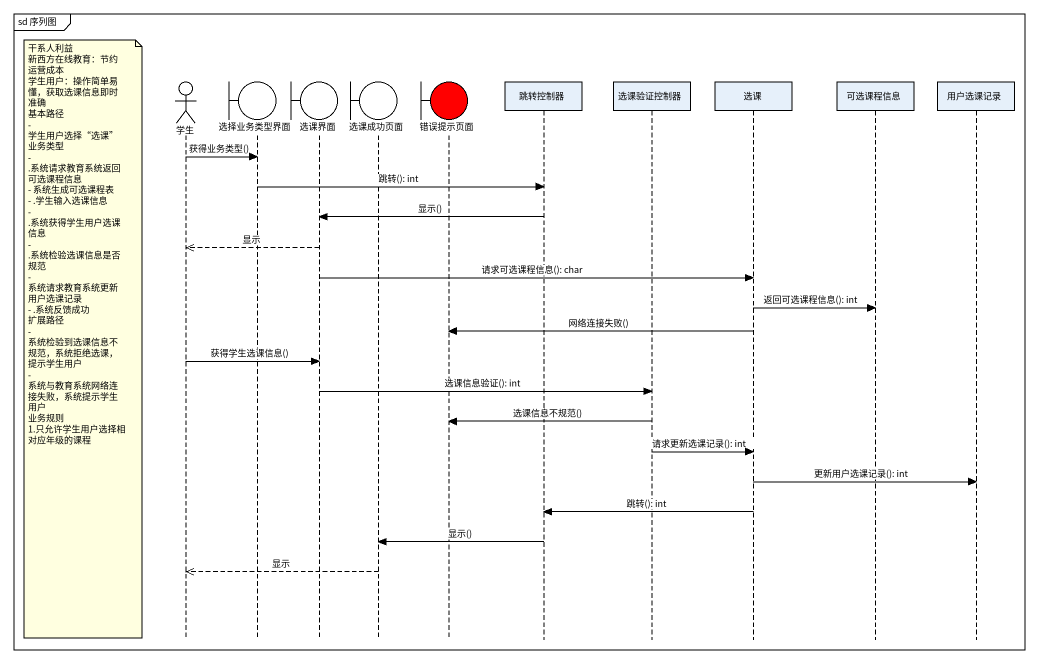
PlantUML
@startuml
mainframe sd 序列图
hide footbox
actor 学生
boundary 选择业务类型界面
boundary 选课界面
boundary 选课成功页面
boundary 错误提示页面 #FF0000
participant 跳转控制器
participant 选课验证控制器
participant 选课
participant 可选课程信息
participant 用户选课记录

学生 -> 选择业务类型界面 : 获得业务类型()
选择业务类型界面 -> 跳转控制器 : 跳转(): int
跳转控制器 -> 选课界面 : 显示()
选课界面 -->> 学生 : 显示
选课界面 -> 选课 : 请求可选课程信息(): char
选课 -> 可选课程信息 : 返回可选课程信息(): int
选课 -> 错误提示页面 : 网络连接失败()
note left of 学生
  干系人利益
  新西方在线教育：节约运营成本
  学生用户：操作简单易懂，获取选课信息即时准确
  基本路径
  - 学生用户选择“选课”业务类型
  - .系统请求教育系统返回可选课程信息
  - 系统生成可选课程表
  - .学生输入选课信息
  - .系统获得学生用户选课信息
  - .系统检验选课信息是否规范
  - 系统请求教育系统更新用户选课记录
  - .系统反馈成功
  扩展路径
  - 系统检验到选课信息不规范，系统拒绝选课，提示学生用户
  - 系统与教育系统网络连接失败，系统提示学生用户
  业务规则
  1.只允许学生用户选择相对应年级的课程
end note
学生 -> 选课界面 : 获得学生选课信息()
选课界面 -> 选课验证控制器 : 选课信息验证(): int
选课验证控制器 -> 错误提示页面 : 选课信息不规范()
选课验证控制器 -> 选课 : 请求更新选课记录(): int
选课 -> 用户选课记录 : 更新用户选课记录(): int
选课 -> 跳转控制器 : 跳转(): int
跳转控制器 -> 选课成功页面 : 显示()
选课成功页面 -->> 学生 : 显示
@enduml
